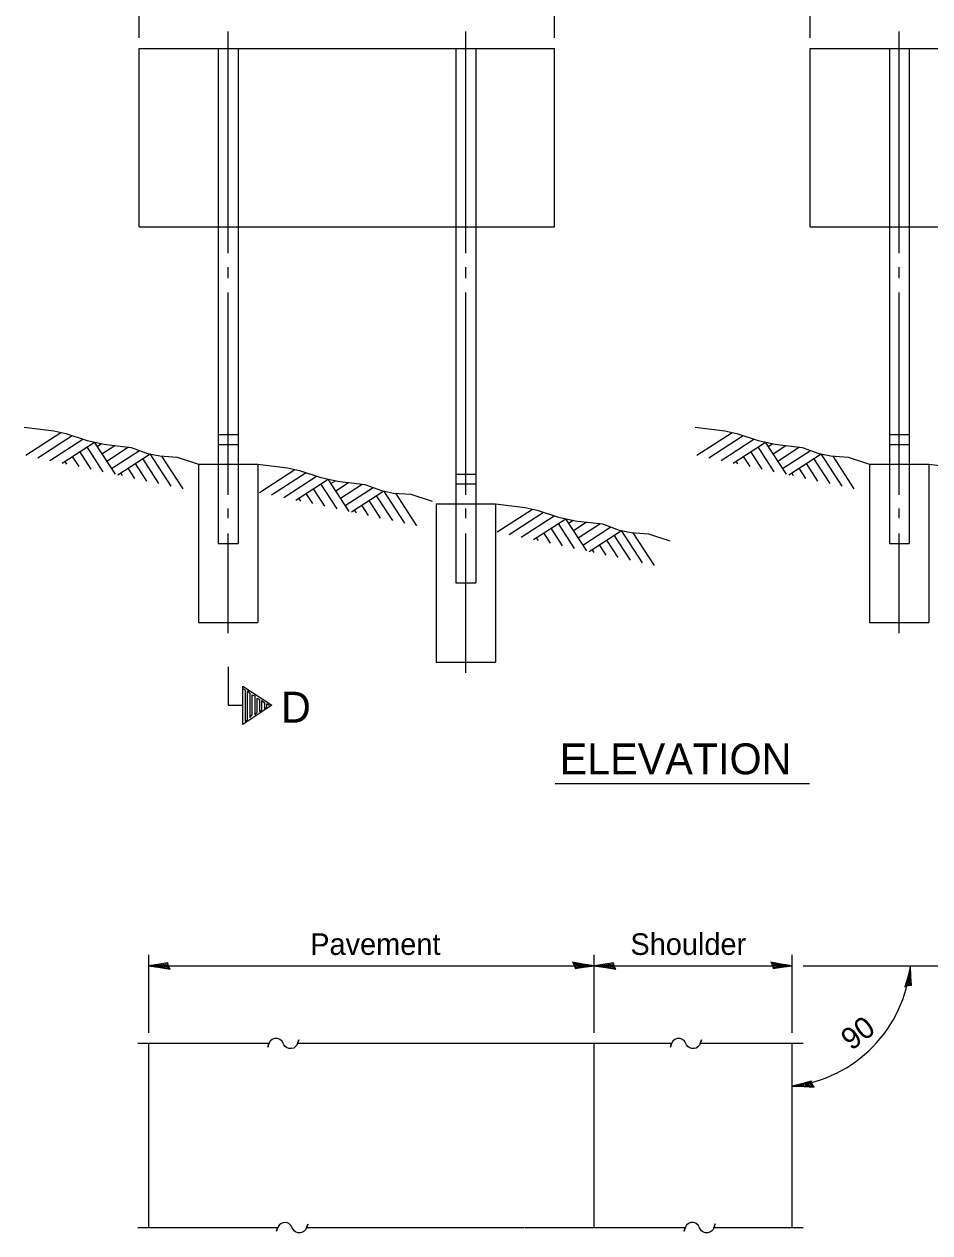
# Model space of a CAD drawing. Extents: x 1499079 to 1501883, y 1499349 to 1499789.
# Drawn here: x 1500639.2 to 1500739.7, y 1499566.1 to 1499700.3 of the extents above; entities that cross this region are included whole.
import ezdxf

# ---------------------------------------------------------------- set-up
doc = ezdxf.new("R2010")
doc.units = 0
for name, color, linetype in [('Design_EX_Roadway Dimensions', 7, 'Continuous'), ('Design_PR_EOP', 7, 'Continuous'), ('Design_PR_Roadway Items', 7, 'Continuous'), ('Sheets_General Details', 7, 'Continuous'), ('XSC_Exist Ground', 7, 'Continuous')]:
    doc.layers.add(name, color=color, linetype=linetype)

msp = doc.modelspace()

# ---------------------------------------------------------------- linework, layer by layer
at = {"layer": 'Design_EX_Roadway Dimensions'}
for p, q in [((1500651.93, 1499698.82), (1500651.93, 1499713.82)), ((1500698.04, 1499698.82), (1500698.04, 1499713.82)), ((1500726.42, 1499698.82), (1500726.42, 1499713.2)), ((1500661.82, 1499674.88), (1500661.82, 1499699.52)), ((1500688.2, 1499674.88), (1500688.2, 1499699.52)), ((1500736.31, 1499674.88), (1500736.31, 1499699.52)), ((1500661.82, 1499672.11), (1500661.82, 1499673.33)), ((1500688.2, 1499672.11), (1500688.2, 1499673.33)), ((1500736.31, 1499672.11), (1500736.31, 1499673.33)), ((1500661.82, 1499648.06), (1500661.82, 1499670.51)), ((1500688.2, 1499648.06), (1500688.2, 1499670.51)), ((1500736.31, 1499648.06), (1500736.31, 1499670.51)), ((1500661.82, 1499645.46), (1500661.82, 1499646.53)), ((1500688.2, 1499645.46), (1500688.2, 1499646.53)), ((1500736.31, 1499645.46), (1500736.31, 1499646.53)), ((1500661.82, 1499632.67), (1500661.82, 1499643.74)), ((1500688.2, 1499628.27), (1500688.2, 1499643.74)), ((1500736.31, 1499632.67), (1500736.31, 1499643.74)), ((1500653, 1499588.3), (1500653, 1499596.95)), ((1500702.46, 1499588.3), (1500702.46, 1499596.95)), ((1500724.44, 1499588.3), (1500724.44, 1499596.95)), ((1500653, 1499595.74), (1500702.46, 1499595.74)), ((1500702.46, 1499595.74), (1500724.44, 1499595.74)), ((1500725.64, 1499595.74), (1500770.54, 1499595.74))]:
    msp.add_line(p, q, dxfattribs=at)
for points in [[(1500661.82, 1499628.96), (1500661.82, 1499624.67), (1500663.43, 1499624.67), (1500663.43, 1499626.81), (1500666.65, 1499624.67), (1500663.43, 1499622.53), (1500663.43, 1499626.54), (1500663.7, 1499626.38), (1500663.7, 1499622.9), (1500663.97, 1499623.06), (1500663.97, 1499626.28), (1500664.23, 1499626), (1500664.23, 1499623.32), (1500664.5, 1499623.6), (1500664.5, 1499625.84), (1500664.77, 1499625.74), (1500664.77, 1499623.6), (1500665.04, 1499623.86), (1500665.04, 1499625.47), (1500665.3, 1499625.31), (1500665.3, 1499623.97), (1500665.57, 1499624.13), (1500665.57, 1499625.2), (1500665.84, 1499624.93), (1500665.84, 1499624.29), (1500666.11, 1499624.45), (1500666.11, 1499624.82), (1500666.38, 1499624.67)], [(1500655.2, 1499595.71), (1500655.12, 1499596.06), (1500654.19, 1499595.91), (1500653, 1499595.74), (1500654.27, 1499595.56), (1500655.39, 1499595.35), (1500655.07, 1499595.94), (1500653.79, 1499595.74), (1500655.22, 1499595.49), (1500655.01, 1499595.78), (1500654.41, 1499595.74), (1500654.98, 1499595.65)], [(1500700.25, 1499595.78), (1500700.33, 1499595.44), (1500701.25, 1499595.58), (1500702.46, 1499595.74), (1500701.17, 1499595.94), (1500700.05, 1499596.14), (1500700.37, 1499595.55), (1500701.65, 1499595.75), (1500700.22, 1499596.01), (1500700.44, 1499595.71), (1500701.04, 1499595.76), (1500700.46, 1499595.85)], [(1500704.66, 1499595.71), (1500704.58, 1499596.06), (1500703.65, 1499595.91), (1500702.46, 1499595.74), (1500703.73, 1499595.56), (1500704.85, 1499595.35), (1500704.53, 1499595.94), (1500703.26, 1499595.74), (1500704.68, 1499595.49), (1500704.47, 1499595.78), (1500703.87, 1499595.74), (1500704.44, 1499595.65)], [(1500722.24, 1499595.78), (1500722.31, 1499595.44), (1500723.24, 1499595.58), (1500724.44, 1499595.74), (1500723.16, 1499595.94), (1500722.04, 1499596.14), (1500722.36, 1499595.55), (1500723.63, 1499595.75), (1500722.21, 1499596.01), (1500722.43, 1499595.71), (1500723.02, 1499595.76), (1500722.45, 1499595.85)], [(1500737.32, 1499593.56), (1500737.66, 1499593.6), (1500737.6, 1499594.54), (1500737.55, 1499595.74), (1500737.25, 1499594.49), (1500736.94, 1499593.4), (1500737.55, 1499593.66), (1500737.48, 1499594.94), (1500737.08, 1499593.56), (1500737.4, 1499593.74), (1500737.41, 1499594.33), (1500737.27, 1499593.78)], [(1500726.63, 1499582.6), (1500726.52, 1499582.93), (1500725.61, 1499582.68), (1500724.44, 1499582.38), (1500725.73, 1499582.34), (1500726.87, 1499582.26), (1500726.48, 1499582.8), (1500725.24, 1499582.47), (1500726.68, 1499582.37), (1500726.43, 1499582.64), (1500725.85, 1499582.53), (1500726.43, 1499582.5)]]:
    msp.add_lwpolyline(points, dxfattribs=at)
msp.add_arc((1500722.75, 1499597.15), 14.87, 276.5016, 354.5769, dxfattribs=at)
at = {"layer": 'Design_PR_EOP'}
for p, q in [((1500658.52, 1499651.45), (1500665.12, 1499651.45)), ((1500658.52, 1499651.45), (1500658.52, 1499633.86)), ((1500665.12, 1499651.45), (1500665.12, 1499633.86)), ((1500733.02, 1499651.45), (1500739.61, 1499651.45)), ((1500733.02, 1499651.45), (1500733.02, 1499633.86)), ((1500739.61, 1499651.45), (1500739.61, 1499633.86)), ((1500684.91, 1499647.05), (1500691.5, 1499647.05)), ((1500684.91, 1499647.05), (1500684.91, 1499629.47)), ((1500691.5, 1499647.05), (1500691.5, 1499629.47)), ((1500658.52, 1499633.86), (1500665.12, 1499633.86)), ((1500733.02, 1499633.86), (1500739.61, 1499633.86)), ((1500684.91, 1499629.47), (1500691.5, 1499629.47)), ((1500653, 1499566.64), (1500653, 1499587.1)), ((1500702.46, 1499566.65), (1500702.46, 1499587.1)), ((1500724.44, 1499566.65), (1500724.44, 1499587.1))]:
    msp.add_line(p, q, dxfattribs=at)
for points in [[(1500693.23, 1499587.1), (1500669.53, 1499587.1), (1500669.66, 1499587.52), (1500669.53, 1499587.1), (1500669.44, 1499586.91), (1500669.27, 1499586.73), (1500669.09, 1499586.61), (1500668.85, 1499586.55), (1500668.55, 1499586.55), (1500668.31, 1499586.65), (1500668.15, 1499586.78), (1500668, 1499586.98), (1500667.94, 1499587.1), (1500667.8, 1499587.37), (1500667.56, 1499587.57), (1500667.29, 1499587.68), (1500666.95, 1499587.67), (1500666.71, 1499587.57), (1500666.49, 1499587.38), (1500666.33, 1499587.1), (1500666.22, 1499586.72), (1500666.33, 1499587.1), (1500666.33, 1499587.1), (1500651.79, 1499587.1)], [(1500725.64, 1499587.1), (1500714.22, 1499587.1), (1500714.35, 1499587.52), (1500714.22, 1499587.1), (1500714.13, 1499586.91), (1500713.96, 1499586.73), (1500713.78, 1499586.61), (1500713.54, 1499586.55), (1500713.24, 1499586.55), (1500713, 1499586.65), (1500712.84, 1499586.78), (1500712.69, 1499586.98), (1500712.63, 1499587.1), (1500712.49, 1499587.37), (1500712.25, 1499587.57), (1500711.98, 1499587.68), (1500711.64, 1499587.67), (1500711.4, 1499587.57), (1500711.17, 1499587.38), (1500711.02, 1499587.1), (1500710.91, 1499586.72), (1500711.02, 1499587.1), (1500711.02, 1499587.1), (1500693.25, 1499587.1)], [(1500694.68, 1499566.64), (1500670.51, 1499566.64), (1500670.65, 1499567.06), (1500670.51, 1499566.64), (1500670.43, 1499566.45), (1500670.26, 1499566.27), (1500670.07, 1499566.15), (1500669.84, 1499566.08), (1500669.54, 1499566.1), (1500669.3, 1499566.2), (1500669.13, 1499566.31), (1500668.98, 1499566.52), (1500668.92, 1499566.64), (1500668.78, 1499566.91), (1500668.55, 1499567.11), (1500668.28, 1499567.22), (1500667.93, 1499567.21), (1500667.69, 1499567.11), (1500667.47, 1499566.92), (1500667.31, 1499566.64), (1500667.2, 1499566.26), (1500667.31, 1499566.64), (1500667.31, 1499566.64), (1500651.79, 1499566.64)], [(1500725.64, 1499566.65), (1500715.74, 1499566.65), (1500715.86, 1499567.07), (1500715.74, 1499566.65), (1500715.64, 1499566.45), (1500715.48, 1499566.28), (1500715.29, 1499566.16), (1500715.06, 1499566.09), (1500714.76, 1499566.1), (1500714.51, 1499566.2), (1500714.35, 1499566.32), (1500714.2, 1499566.53), (1500714.15, 1499566.65), (1500714, 1499566.92), (1500713.77, 1499567.12), (1500713.49, 1499567.22), (1500713.16, 1499567.22), (1500712.91, 1499567.12), (1500712.69, 1499566.93), (1500712.54, 1499566.65), (1500712.43, 1499566.27), (1500712.54, 1499566.65), (1500712.54, 1499566.65), (1500694.76, 1499566.65)]]:
    msp.add_lwpolyline(points, dxfattribs=at)
at = {"layer": 'Design_PR_Roadway Items'}
for p, q in [((1500651.93, 1499677.83), (1500651.93, 1499697.61)), ((1500651.93, 1499697.61), (1500698.04, 1499697.61)), ((1500660.72, 1499697.61), (1500660.72, 1499651.45)), ((1500662.92, 1499697.61), (1500662.92, 1499651.45)), ((1500687.1, 1499697.61), (1500687.1, 1499647.05)), ((1500689.3, 1499697.61), (1500689.3, 1499647.05)), ((1500698.04, 1499677.83), (1500698.04, 1499697.61)), ((1500726.42, 1499677.83), (1500726.42, 1499697.61)), ((1500726.42, 1499697.61), (1500798.97, 1499697.61)), ((1500735.21, 1499697.61), (1500735.21, 1499651.45)), ((1500737.41, 1499697.61), (1500737.41, 1499651.45)), ((1500651.93, 1499677.83), (1500660.72, 1499677.83)), ((1500660.72, 1499677.83), (1500662.92, 1499677.83)), ((1500662.92, 1499677.83), (1500687.1, 1499677.83)), ((1500687.1, 1499677.83), (1500689.3, 1499677.83)), ((1500689.3, 1499677.83), (1500698.04, 1499677.83)), ((1500726.42, 1499677.83), (1500735.21, 1499677.83)), ((1500735.21, 1499677.83), (1500737.41, 1499677.83)), ((1500737.41, 1499677.83), (1500761.6, 1499677.83)), ((1500660.72, 1499654.75), (1500662.92, 1499654.75)), ((1500735.21, 1499654.75), (1500737.41, 1499654.75)), ((1500660.72, 1499653.65), (1500662.92, 1499653.65)), ((1500735.21, 1499653.65), (1500737.41, 1499653.65)), ((1500660.72, 1499651.45), (1500660.72, 1499642.66)), ((1500662.92, 1499651.45), (1500662.92, 1499642.66)), ((1500735.21, 1499651.45), (1500735.21, 1499642.66)), ((1500737.41, 1499651.45), (1500737.41, 1499642.66)), ((1500687.1, 1499650.36), (1500689.3, 1499650.36)), ((1500687.1, 1499649.26), (1500689.3, 1499649.26)), ((1500687.1, 1499647.05), (1500687.1, 1499638.26)), ((1500689.3, 1499647.05), (1500689.3, 1499638.26)), ((1500660.72, 1499642.66), (1500662.92, 1499642.66)), ((1500735.21, 1499642.66), (1500737.41, 1499642.66)), ((1500687.1, 1499638.26), (1500689.3, 1499638.26))]:
    msp.add_line(p, q, dxfattribs=at)
at = {"layer": 'Sheets_General Details'}
msp.add_line((1500698.12, 1499615.98), (1500726.34, 1499615.98), dxfattribs=at)
at = {"layer": 'XSC_Exist Ground'}
for p, q in [((1500639.35, 1499652.44), (1500643.26, 1499654.98)), ((1500640.69, 1499652.15), (1500644.51, 1499654.63)), ((1500713.84, 1499652.44), (1500717.75, 1499654.98)), ((1500715.18, 1499652.15), (1500719, 1499654.63)), ((1500642.04, 1499651.87), (1500645.69, 1499654.24)), ((1500643.38, 1499651.58), (1500646.97, 1499653.91)), ((1500647.95, 1499650.61), (1500646.16, 1499653.38)), ((1500649.3, 1499650.33), (1500646.97, 1499653.91)), ((1500647.28, 1499653.42), (1500647.77, 1499653.74)), ((1500647.81, 1499652.6), (1500649.22, 1499653.52)), ((1500648.34, 1499651.79), (1500650.75, 1499653.36)), ((1500716.53, 1499651.87), (1500720.18, 1499654.24)), ((1500717.88, 1499651.58), (1500721.46, 1499653.91)), ((1500722.44, 1499650.61), (1500720.64, 1499653.38)), ((1500723.78, 1499650.33), (1500721.46, 1499653.91)), ((1500721.77, 1499653.42), (1500722.26, 1499653.74)), ((1500722.3, 1499652.6), (1500723.72, 1499653.52)), ((1500722.84, 1499651.79), (1500725.24, 1499653.36)), ((1500643.92, 1499651.46), (1500643.7, 1499651.79)), ((1500645.27, 1499651.18), (1500644.53, 1499652.32)), ((1500646.61, 1499650.89), (1500645.34, 1499652.85)), ((1500648.87, 1499650.97), (1500651.97, 1499652.98)), ((1500649.56, 1499650.27), (1500653.15, 1499652.59)), ((1500654.13, 1499649.3), (1500652.33, 1499652.07)), ((1500655.48, 1499649.01), (1500653.15, 1499652.59)), ((1500656.82, 1499648.73), (1500654.47, 1499652.35)), ((1500718.41, 1499651.46), (1500718.2, 1499651.79)), ((1500719.75, 1499651.18), (1500719.01, 1499652.32)), ((1500721.1, 1499650.89), (1500719.83, 1499652.85)), ((1500723.36, 1499650.97), (1500726.46, 1499652.98)), ((1500724.05, 1499650.27), (1500727.64, 1499652.59)), ((1500728.63, 1499649.3), (1500726.82, 1499652.07)), ((1500729.97, 1499649.01), (1500727.64, 1499652.59)), ((1500731.31, 1499648.73), (1500728.96, 1499652.35)), ((1500650.1, 1499650.15), (1500649.89, 1499650.48)), ((1500651.45, 1499649.86), (1500650.71, 1499651.01)), ((1500652.79, 1499649.58), (1500651.52, 1499651.54)), ((1500665.3, 1499648.32), (1500669.21, 1499650.86)), ((1500666.64, 1499648.04), (1500670.46, 1499650.52)), ((1500724.59, 1499650.15), (1500724.38, 1499650.48)), ((1500725.93, 1499649.86), (1500725.19, 1499651.01)), ((1500727.28, 1499649.58), (1500726.01, 1499651.54)), ((1500667.98, 1499647.75), (1500671.64, 1499650.12)), ((1500669.32, 1499647.46), (1500672.91, 1499649.79)), ((1500673.9, 1499646.5), (1500672.1, 1499649.26)), ((1500675.24, 1499646.21), (1500672.91, 1499649.79)), ((1500673.23, 1499649.31), (1500673.72, 1499649.62)), ((1500673.76, 1499648.49), (1500675.18, 1499649.41)), ((1500674.29, 1499647.68), (1500676.69, 1499649.24)), ((1500671.21, 1499647.07), (1500670.47, 1499648.21)), ((1500672.55, 1499646.78), (1500671.28, 1499648.73)), ((1500674.81, 1499646.86), (1500677.91, 1499648.87)), ((1500675.51, 1499646.15), (1500679.09, 1499648.49)), ((1500680.08, 1499645.18), (1500678.28, 1499647.95)), ((1500681.42, 1499644.9), (1500679.09, 1499648.49)), ((1500682.77, 1499644.61), (1500680.42, 1499648.24)), ((1500669.87, 1499647.35), (1500669.66, 1499647.68)), ((1500676.05, 1499646.04), (1500675.83, 1499646.36)), ((1500677.39, 1499645.75), (1500676.65, 1499646.89)), ((1500678.73, 1499645.47), (1500677.47, 1499647.42)), ((1500691.67, 1499643.93), (1500695.59, 1499646.47)), ((1500693.02, 1499643.64), (1500696.83, 1499646.12)), ((1500694.36, 1499643.35), (1500698.02, 1499645.73)), ((1500695.71, 1499643.07), (1500699.29, 1499645.4)), ((1500701.62, 1499641.81), (1500699.29, 1499645.4)), ((1500699.61, 1499644.91), (1500700.1, 1499645.23)), ((1500697.59, 1499642.67), (1500696.85, 1499643.81)), ((1500698.93, 1499642.39), (1500697.66, 1499644.34)), ((1500700.28, 1499642.1), (1500698.48, 1499644.87)), ((1500700.14, 1499644.1), (1500701.55, 1499645.01)), ((1500700.67, 1499643.28), (1500703.08, 1499644.84)), ((1500701.2, 1499642.47), (1500704.29, 1499644.48)), ((1500701.89, 1499641.75), (1500705.47, 1499644.09)), ((1500707.81, 1499640.5), (1500705.47, 1499644.09)), ((1500709.15, 1499640.21), (1500706.79, 1499643.84)), ((1500696.25, 1499642.96), (1500696.03, 1499643.28)), ((1500703.77, 1499641.36), (1500703.03, 1499642.5)), ((1500705.11, 1499641.07), (1500703.84, 1499643.02)), ((1500706.46, 1499640.79), (1500704.66, 1499643.55)), ((1500702.43, 1499641.64), (1500702.21, 1499641.97))]:
    msp.add_line(p, q, dxfattribs=at)
for points in [[(1500639.18, 1499655.57), (1500642.46, 1499655.15), (1500643.8, 1499654.86), (1500646.16, 1499654.08), (1500648.04, 1499653.68), (1500648.31, 1499653.62), (1500651.06, 1499653.32), (1500652.88, 1499652.65), (1500654.22, 1499652.37), (1500656.17, 1499652.24), (1500658.52, 1499651.45)], [(1500713.66, 1499655.57), (1500716.94, 1499655.15), (1500718.29, 1499654.86), (1500720.65, 1499654.08), (1500722.54, 1499653.68), (1500722.8, 1499653.62), (1500725.54, 1499653.32), (1500727.37, 1499652.65), (1500728.72, 1499652.37), (1500730.65, 1499652.24), (1500733.02, 1499651.45)], [(1500665.12, 1499651.45), (1500668.4, 1499651.03), (1500669.74, 1499650.75), (1500672.11, 1499649.97), (1500673.99, 1499649.56), (1500674.26, 1499649.51), (1500677, 1499649.2), (1500678.83, 1499648.54), (1500680.17, 1499648.25), (1500682.11, 1499648.12), (1500684.47, 1499647.34)], [(1500739.61, 1499651.45), (1500742.9, 1499651.03), (1500744.24, 1499650.75), (1500746.6, 1499649.97), (1500748.48, 1499649.56), (1500748.75, 1499649.51), (1500751.5, 1499649.2), (1500753.32, 1499648.54), (1500754.66, 1499648.25), (1500756.6, 1499648.12), (1500758.96, 1499647.34)], [(1500691.5, 1499647.05), (1500694.78, 1499646.64), (1500696.12, 1499646.36), (1500698.49, 1499645.57), (1500700.37, 1499645.17), (1500700.64, 1499645.12), (1500703.38, 1499644.81), (1500705.21, 1499644.14), (1500706.55, 1499643.85), (1500708.49, 1499643.72), (1500710.85, 1499642.94)]]:
    msp.add_lwpolyline(points, dxfattribs=at)

# ---------------------------------------------------------------- texts
at = {"layer": 'Design_EX_Roadway Dimensions'}
for s, height, p in [('D', 3.43, (1500667.68, 1499622.75)), ('Shoulder', 2.4, (1500706.47, 1499596.95)), ('Pavement', 2.4, (1500670.93, 1499596.95))]:
    msp.add_text(s, height=height, dxfattribs=at).set_placement(p)
msp.add_text('90', height=2.4, rotation=37.1093, dxfattribs=at).set_placement((1500731, 1499586.26))
at = {"layer": 'Sheets_General Details'}
msp.add_text('ELEVATION', height=3.429, dxfattribs=at).set_placement((1500698.61, 1499617.01))

doc.saveas('drawing.dxf')
